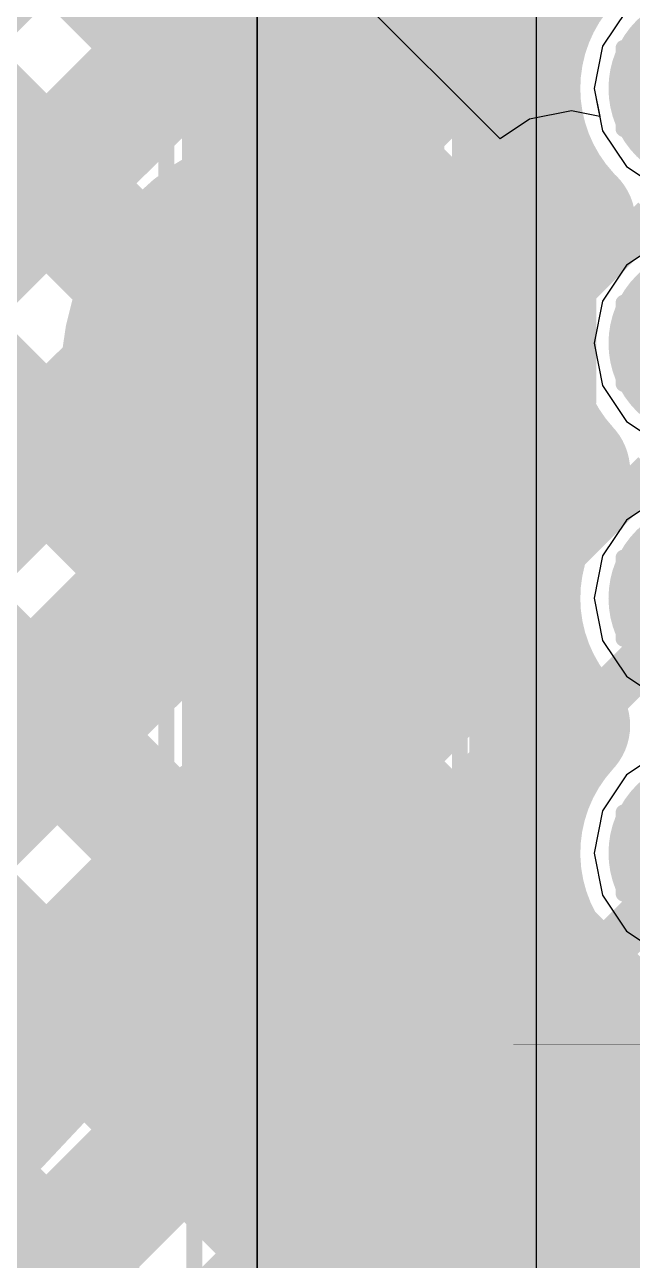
# Model space of a CAD drawing. Header units: millimetres. Extents: x 13 to 259, y -2 to 326.
# Drawn here: x 107.271 to 109.176, y 96.322 to 100.2 of the extents above; entities that cross this region are included whole.
import ezdxf

# ---------------------------------------------------------------- set-up
doc = ezdxf.new("R2010")
doc.units = ezdxf.units.MM
for name, color, linetype in [('BottomLayer', 5, 'Continuous'), ('BottomPaste', 16, 'Continuous'), ('BottomSolder', 6, 'Continuous'), ('ConnectLayer', 7, 'Continuous'), ('DrillDrawing', 1, 'Continuous'), ('Mechanical14', 56, 'Continuous'), ('Mechanical15', 56, 'Continuous'), ('Mechanical16', 56, 'Continuous'), ('Mechanical2', 216, 'Continuous'), ('MidLayer1', 16, 'Continuous'), ('MidLayer2', 76, 'Continuous'), ('MidLayer3', 90, 'Continuous'), ('MidLayer4', 156, 'Continuous'), ('MidLayer5', 130, 'Continuous'), ('MidLayer6', 216, 'Continuous'), ('MultiLayer', 9, 'Continuous'), ('TopLayer', 1, 'Continuous'), ('TopOverlay', 2, 'Continuous'), ('TopPaste', 8, 'Continuous'), ('TopSolder', 216, 'Continuous')]:
    doc.layers.add(name, color=color, linetype=linetype)

# ---------------------------------------------------------------- blocks, each defined once
blk = doc.blocks.new('RESC1005X40N_32')
at = {"layer": 'Mechanical14', "const_width": 0.1}
for points in [[(-0.5, 0.25), (0.5, 0.25)], [(-0.5, 0.25), (-0.5, -0.25)], [(0.5, 0.25), (0.5, -0.25)], [(-0.5, -0.25), (0.5, -0.25)]]:
    blk.add_lwpolyline(points, dxfattribs=at)
at = {"layer": 'Mechanical14', "const_width": 0.05}
for points in [[(-0.525, 0.25, 1), (-0.475, 0.25, 1)], [(-0.525, 0.25, 1), (-0.475, 0.25, 1)], [(0.475, 0.25, 1), (0.525, 0.25, 1)], [(0.475, 0.25, 1), (0.525, 0.25, 1)], [(-0.525, -0.25, 1), (-0.475, -0.25, 1)], [(-0.525, -0.25, 1), (-0.475, -0.25, 1)], [(0.475, -0.25, 1), (0.525, -0.25, 1)], [(0.475, -0.25, 1), (0.525, -0.25, 1)]]:
    blk.add_lwpolyline(points, format="xyb", close=True, dxfattribs=at)
at = {"layer": 'Mechanical15', "const_width": 0.05}
for points in [[(0, 0.5), (0, -0.5)], [(-0.91, 0.46), (0.91, 0.46)], [(-0.91, 0.46), (-0.91, -0.46)], [(0.91, 0.46), (0.91, -0.46)], [(-0.5, 0), (0.5, 0)], [(-0.91, -0.46), (0.91, -0.46)]]:
    blk.add_lwpolyline(points, dxfattribs=at)
at = {"layer": 'Mechanical15'}
for points, const_width in [([(-0.0125, 0.5, 1), (0.0125, 0.5, 1)], 0.025), ([(-0.9225, 0.46, 1), (-0.8975, 0.46, 1)], 0.025), ([(-0.9225, 0.46, 1), (-0.8975, 0.46, 1)], 0.025), ([(0.8975, 0.46, 1), (0.9225, 0.46, 1)], 0.025), ([(0.8975, 0.46, 1), (0.9225, 0.46, 1)], 0.025), ([(0.35, 0, 1), (-0.35, 0, 1)], 0.05), ([(-0.5125, 0, 1), (-0.4875, 0, 1)], 0.025), ([(-0.3625, 0, 1), (-0.3375, 0, 1)], 0.025), ([(0.3375, 0, 1), (0.3625, 0, 1)], 0.025), ([(0.4875, 0, 1), (0.5125, 0, 1)], 0.025), ([(-0.9225, -0.46, 1), (-0.8975, -0.46, 1)], 0.025), ([(-0.9225, -0.46, 1), (-0.8975, -0.46, 1)], 0.025), ([(0.8975, -0.46, 1), (0.9225, -0.46, 1)], 0.025), ([(0.8975, -0.46, 1), (0.9225, -0.46, 1)], 0.025), ([(-0.0125, -0.5, 1), (0.0125, -0.5, 1)], 0.025)]:
    blk.add_lwpolyline(points, format="xyb", close=True, dxfattribs=dict(at, const_width=const_width))
at = {"layer": 'TopLayer'}
for points in [[(-0.18, -0.31), (-0.18, 0.31), (-0.76, -0.31), (-0.76, 0.31)], [(0.76, -0.31), (0.76, 0.31), (0.18, -0.31), (0.18, 0.31)]]:
    blk.add_solid(points, dxfattribs=at)
at = {"layer": 'TopPaste'}
for points in [[(-0.18, -0.31), (-0.18, 0.31), (-0.76, -0.31), (-0.76, 0.31)], [(0.76, -0.31), (0.76, 0.31), (0.18, -0.31), (0.18, 0.31)]]:
    blk.add_solid(points, dxfattribs=at)
at = {"layer": 'TopSolder'}
for points in [[(-0.0784, -0.4116), (-0.0784, 0.4116), (-0.8616, -0.4116), (-0.8616, 0.4116)], [(0.8616, -0.4116), (0.8616, 0.4116), (0.0784, -0.4116), (0.0784, 0.4116)]]:
    blk.add_solid(points, dxfattribs=at)
blk = doc.blocks.new('RESC1005X40N_33')
at = {"layer": 'Mechanical14', "const_width": 0.1}
for points in [[(-0.5, 0.25), (0.5, 0.25)], [(-0.5, 0.25), (-0.5, -0.25)], [(0.5, 0.25), (0.5, -0.25)], [(-0.5, -0.25), (0.5, -0.25)]]:
    blk.add_lwpolyline(points, dxfattribs=at)
at = {"layer": 'Mechanical14', "const_width": 0.05}
for points in [[(-0.525, 0.25, 1), (-0.475, 0.25, 1)], [(-0.525, 0.25, 1), (-0.475, 0.25, 1)], [(0.475, 0.25, 1), (0.525, 0.25, 1)], [(0.475, 0.25, 1), (0.525, 0.25, 1)], [(-0.525, -0.25, 1), (-0.475, -0.25, 1)], [(-0.525, -0.25, 1), (-0.475, -0.25, 1)], [(0.475, -0.25, 1), (0.525, -0.25, 1)], [(0.475, -0.25, 1), (0.525, -0.25, 1)]]:
    blk.add_lwpolyline(points, format="xyb", close=True, dxfattribs=at)
at = {"layer": 'Mechanical15', "const_width": 0.05}
for points in [[(0, 0.5), (0, -0.5)], [(-0.91, 0.46), (0.91, 0.46)], [(-0.91, 0.46), (-0.91, -0.46)], [(0.91, 0.46), (0.91, -0.46)], [(-0.5, 0), (0.5, 0)], [(-0.91, -0.46), (0.91, -0.46)]]:
    blk.add_lwpolyline(points, dxfattribs=at)
at = {"layer": 'Mechanical15'}
for points, const_width in [([(-0.0125, 0.5, 1), (0.0125, 0.5, 1)], 0.025), ([(-0.9225, 0.46, 1), (-0.8975, 0.46, 1)], 0.025), ([(-0.9225, 0.46, 1), (-0.8975, 0.46, 1)], 0.025), ([(0.8975, 0.46, 1), (0.9225, 0.46, 1)], 0.025), ([(0.8975, 0.46, 1), (0.9225, 0.46, 1)], 0.025), ([(0.35, 0, 1), (-0.35, 0, 1)], 0.05), ([(-0.5125, 0, 1), (-0.4875, 0, 1)], 0.025), ([(-0.3625, 0, 1), (-0.3375, 0, 1)], 0.025), ([(0.3375, 0, 1), (0.3625, 0, 1)], 0.025), ([(0.4875, 0, 1), (0.5125, 0, 1)], 0.025), ([(-0.9225, -0.46, 1), (-0.8975, -0.46, 1)], 0.025), ([(-0.9225, -0.46, 1), (-0.8975, -0.46, 1)], 0.025), ([(0.8975, -0.46, 1), (0.9225, -0.46, 1)], 0.025), ([(0.8975, -0.46, 1), (0.9225, -0.46, 1)], 0.025), ([(-0.0125, -0.5, 1), (0.0125, -0.5, 1)], 0.025)]:
    blk.add_lwpolyline(points, format="xyb", close=True, dxfattribs=dict(at, const_width=const_width))
at = {"layer": 'TopLayer'}
for points in [[(-0.18, -0.31), (-0.18, 0.31), (-0.76, -0.31), (-0.76, 0.31)], [(0.76, -0.31), (0.76, 0.31), (0.18, -0.31), (0.18, 0.31)]]:
    blk.add_solid(points, dxfattribs=at)
at = {"layer": 'TopPaste'}
for points in [[(-0.18, -0.31), (-0.18, 0.31), (-0.76, -0.31), (-0.76, 0.31)], [(0.76, -0.31), (0.76, 0.31), (0.18, -0.31), (0.18, 0.31)]]:
    blk.add_solid(points, dxfattribs=at)
at = {"layer": 'TopSolder'}
for points in [[(-0.0784, -0.4116), (-0.0784, 0.4116), (-0.8616, -0.4116), (-0.8616, 0.4116)], [(0.8616, -0.4116), (0.8616, 0.4116), (0.0784, -0.4116), (0.0784, 0.4116)]]:
    blk.add_solid(points, dxfattribs=at)
blk = doc.blocks.new('CAPC1608X87N_B_132')
at = {"layer": 'BottomLayer'}
for points in [[(-1.275, -0.5), (-0.325, -0.5), (-1.275, 0.5), (-0.325, 0.5)], [(0.325, -0.5), (1.275, -0.5), (0.325, 0.5), (1.275, 0.5)]]:
    blk.add_solid(points, dxfattribs=at)
at = {"layer": 'BottomPaste'}
for points in [[(-1.275, -0.5), (-0.325, -0.5), (-1.275, 0.5), (-0.325, 0.5)], [(0.325, -0.5), (1.275, -0.5), (0.325, 0.5), (1.275, 0.5)]]:
    blk.add_solid(points, dxfattribs=at)
at = {"layer": 'BottomSolder'}
for points in [[(-1.3766, -0.6016), (-0.2234, -0.6016), (-1.3766, 0.6016), (-0.2234, 0.6016)], [(0.2234, -0.6016), (1.3766, -0.6016), (0.2234, 0.6016), (1.3766, 0.6016)]]:
    blk.add_solid(points, dxfattribs=at)
at = {"layer": 'Mechanical14', "const_width": 0.1}
for points in [[(-0.875, 0.4749), (0.875, 0.4749)], [(-0.875, 0.4749), (-0.875, -0.4751)], [(0.875, 0.4749), (0.875, -0.4751)], [(-0.875, -0.4751), (0.875, -0.4751)]]:
    blk.add_lwpolyline(points, dxfattribs=at)
at = {"layer": 'Mechanical14', "const_width": 0.05}
for points in [[(-0.9, 0.4749, 1), (-0.85, 0.4749, 1)], [(-0.9, 0.4749, 1), (-0.85, 0.4749, 1)], [(0.85, 0.4749, 1), (0.9, 0.4749, 1)], [(0.85, 0.4749, 1), (0.9, 0.4749, 1)], [(-0.9, -0.4751, 1), (-0.85, -0.4751, 1)], [(-0.9, -0.4751, 1), (-0.85, -0.4751, 1)], [(0.85, -0.4751, 1), (0.9, -0.4751, 1)], [(0.85, -0.4751, 1), (0.9, -0.4751, 1)]]:
    blk.add_lwpolyline(points, format="xyb", close=True, dxfattribs=at)
at = {"layer": 'Mechanical16', "const_width": 0.05}
for points in [[(-1.55, 0.75), (-1.55, -0.75)], [(-1.55, 0.75), (1.55, 0.75)], [(1.55, 0.75), (1.55, -0.75)], [(0, 0.3), (0, -0.3)], [(-0.3, 0), (0.3, 0)], [(-1.55, -0.75), (1.55, -0.75)]]:
    blk.add_lwpolyline(points, dxfattribs=at)
at = {"layer": 'Mechanical16', "const_width": 0.025}
for points in [[(-1.5625, 0.75, 1), (-1.5375, 0.75, 1)], [(-1.5625, 0.75, 1), (-1.5375, 0.75, 1)], [(1.5375, 0.75, 1), (1.5625, 0.75, 1)], [(1.5375, 0.75, 1), (1.5625, 0.75, 1)], [(-0.0125, 0.3, 1), (0.0125, 0.3, 1)], [(-0.3125, 0, 1), (-0.2875, 0, 1)], [(0.2875, 0, 1), (0.3125, 0, 1)], [(-0.0125, -0.3, 1), (0.0125, -0.3, 1)], [(-1.5625, -0.75, 1), (-1.5375, -0.75, 1)], [(-1.5625, -0.75, 1), (-1.5375, -0.75, 1)], [(1.5375, -0.75, 1), (1.5625, -0.75, 1)], [(1.5375, -0.75, 1), (1.5625, -0.75, 1)]]:
    blk.add_lwpolyline(points, format="xyb", close=True, dxfattribs=at)
blk = doc.blocks.new('BGA144C80P12X12_1000X1000X170_150')
at = {"layer": 'Mechanical14', "const_width": 0.1}
for points in [[(5, -5), (5, 5)], [(5, -5), (-5, -5)]]:
    blk.add_lwpolyline(points, dxfattribs=at)
at = {"layer": 'Mechanical14', "const_width": 0.05}
blk.add_lwpolyline([(4.975, -5, 1), (5.025, -5, 1)], format="xyb", close=True, dxfattribs=at)
blk.add_lwpolyline([(4.975, -5, 1), (5.025, -5, 1)], format="xyb", close=True, dxfattribs=at)
at = {"layer": 'Mechanical15', "const_width": 0.05}
blk.add_lwpolyline([(6, -6), (-6, -6)], dxfattribs=at)
at = {"layer": 'TopOverlay'}
for points, const_width in [([(5, -5), (5, 5)], 0.2), ([(5, -5), (5, 5)], 0.001), ([(5, -5), (-5, -5)], 0.2), ([(5, -5), (-5, -5)], 0.001)]:
    blk.add_lwpolyline(points, dxfattribs=dict(at, const_width=const_width))
for points, const_width in [([(4.95, -5, 1), (5.05, -5, 1)], 0.1), ([(4.95, -5, 1), (5.05, -5, 1)], 0.1), ([(4.9998, -5, 1), (5.0002, -5, 1)], 0.0005), ([(4.9998, -5, 1), (5.0002, -5, 1)], 0.0005)]:
    blk.add_lwpolyline(points, format="xyb", close=True, dxfattribs=dict(at, const_width=const_width))
at = {"layer": 'TopSolder', "const_width": 0.3016}
for points in [[(1.8492, -4.4, 1), (2.1508, -4.4, 1)], [(2.6492, -4.4, 1), (2.9508, -4.4, 1)], [(3.4492, -4.4, 1), (3.7508, -4.4, 1)], [(4.2492, -4.4, 1), (4.5508, -4.4, 1)]]:
    blk.add_lwpolyline(points, format="xyb", close=True, dxfattribs=at)

msp = doc.modelspace()

# ---------------------------------------------------------------- linework, layer by layer
at = {"layer": 'BottomLayer', "const_width": 0.25}
for points in [[(109.2778, 100, 1), (109.5278, 100, 1)], [(109.2778, 99.2, 1), (109.5278, 99.2, 1)], [(108.05, 99.1025, 1), (108.3, 99.1025, 1)], [(109.2778, 98.4, 1), (109.5278, 98.4, 1)], [(109.2778, 97.6, 1), (109.5278, 97.6, 1)], [(108.05, 97.2, 1), (108.3, 97.2, 1)]]:
    msp.add_lwpolyline(points, format="xyb", close=True, dxfattribs=at)
at = {"layer": 'BottomSolder', "const_width": 0.3516}
for points in [[(107.9992, 99.1025, 1), (108.3508, 99.1025, 1)], [(107.9992, 97.2, 1), (108.3508, 97.2, 1)]]:
    msp.add_lwpolyline(points, format="xyb", close=True, dxfattribs=at)
at = {"layer": 'ConnectLayer'}
for p, q in [((108.875, 95.2986), (108.875, 108.7113)), ((108, 107.735), (108, 96.2)), ((108.7611, 99.8417), (104.4024, 104.2004)), ((109.1577, 100.2451), (109.0826, 100.1327)), ((109.1577, 100.2451), (109.0826, 100.1327)), ((109.0826, 100.1327), (109.0562, 100)), ((109.0826, 100.1327), (109.0562, 100)), ((109.0562, 100), (109.0826, 99.8673)), ((109.0562, 100), (109.0737, 99.912)), ((108.9857, 99.9295), (108.853, 99.9031)), ((109.0737, 99.912), (108.9857, 99.9295)), ((108.853, 99.9031), (108.7611, 99.8417)), ((109.0826, 99.8673), (109.1577, 99.7549)), ((109.1577, 99.7549), (109.2702, 99.6797)), ((109.2702, 99.5203), (109.1577, 99.4451)), ((109.1577, 99.4451), (109.0826, 99.3327)), ((109.0826, 99.3327), (109.0562, 99.2)), ((109.0562, 99.2), (109.0826, 99.0674)), ((109.0826, 99.0674), (109.1577, 98.9549)), ((109.1577, 98.9549), (109.2702, 98.8797)), ((109.2702, 98.7203), (109.1577, 98.6451)), ((109.1577, 98.6451), (109.0826, 98.5327)), ((109.0826, 98.5327), (109.0562, 98.4)), ((109.0562, 98.4), (109.0826, 98.2673)), ((109.0826, 98.2673), (109.1577, 98.1549)), ((109.1577, 98.1549), (109.2702, 98.0797)), ((109.2702, 97.9203), (109.1577, 97.8451)), ((109.1577, 97.8451), (109.0826, 97.7327)), ((109.0826, 97.7327), (109.0562, 97.6)), ((109.0562, 97.6), (109.0826, 97.4674)), ((109.0826, 97.4674), (109.1577, 97.3549)), ((109.1577, 97.3549), (109.2702, 97.2797))]:
    msp.add_line(p, q, dxfattribs=at)
at = {"layer": 'ConnectLayer', "const_width": 0.4}
for points in [[(101.9388, 105.1017), (107.6565, 99.384)], [(101.9388, 105.1017), (107.6565, 99.384)], [(100.3764, 104.9671), (109.1132, 96.2303)], [(100.3764, 104.9671), (109.1132, 96.2303)], [(101.6414, 104.5506), (108.899, 97.293)], [(101.6414, 104.5506), (108.899, 97.293)], [(104.5931, 104.1445), (108.8184, 99.9192)], [(104.5931, 104.1445), (108.8184, 99.9192)], [(104.5931, 104.1445), (108.8184, 99.9192)], [(104.2807, 103.8319), (108.516, 99.5966)], [(103.26, 103.7805), (107.6565, 99.384)], [(104.1017, 103.7873), (108.1969, 99.6921)], [(104.1018, 103.7873), (108.197, 99.6921)], [(104.1018, 103.7873), (108.197, 99.6921)], [(104.1018, 103.7873), (108.197, 99.6921)], [(103.26, 102.932), (108.3071, 97.8849)], [(101.8107, 95.0225), (109.3983, 102.61)], [(101.8107, 95.0225), (109.3983, 102.61)], [(103.2652, 96.477), (109.3983, 102.61)], [(101.934, 102.561), (123.3856, 81.1093)], [(101.934, 102.561), (123.3856, 81.1093)], [(101.5544, 102.0921), (122.7964, 80.8501)], [(101.5544, 102.0921), (122.7964, 80.8501)], [(103.26, 102.0835), (108.1946, 97.1489)], [(105.2091, 101.8314), (107.6565, 99.384)], [(104.8301, 101.3618), (108.2748, 97.9171)], [(103.3557, 95.719), (108.911, 101.2742)], [(103.3557, 95.719), (108.911, 101.2742)], [(103.5017, 95.8649), (108.911, 101.2742)], [(103.26, 101.2349), (107.7704, 96.7246)], [(106.0826, 99.2944), (107.4504, 100.6622)], [(108.1778, 99.6925), (108.931, 100.4458)], [(108.1778, 99.6925), (108.931, 100.4458)], [(108.1778, 99.6925), (108.931, 100.4458)], [(103.26, 100.3864), (107.3461, 96.3003)], [(106.4758, 98.8391), (107.8747, 100.2379)], [(108.1778, 99.6925), (108.2989, 99.8137)], [(108.7019, 99.3681), (108.9526, 99.6188)], [(108.7019, 99.3681), (108.9526, 99.6188)], [(108.7019, 99.3681), (108.9526, 99.6188)], [(108.8843, 99.4815), (108.9857, 99.5828)], [(108.7019, 99.3681), (108.8403, 99.5065)], [(108.7233, 99.3205), (108.8843, 99.4815)], [(103.6647, 95.1794), (107.5851, 99.0998)], [(103.6647, 95.1794), (107.5851, 99.0998)], [(103.8225, 95.3373), (107.5851, 99.0998)], [(105.8013, 97.3161), (107.5851, 99.0998)], [(108.7646, 99.1244), (108.8299, 99.0592)], [(108.7646, 99.1244), (108.8299, 99.0592)], [(108.7646, 99.1244), (108.8299, 99.0591)], [(108.7646, 99.1244), (108.8299, 99.0592)], [(108.7646, 99.1243), (108.8299, 99.0591)], [(106.4681, 98.8753), (107.7423, 97.6011)], [(105.0841, 94.9018), (108.9168, 98.7345)], [(105.0841, 94.9018), (108.9168, 98.7345)], [(105.7723, 95.59), (108.9168, 98.7345)], [(107.9089, 97.7266), (108.9168, 98.7345)], [(107.9089, 97.7266), (108.9168, 98.7345)], [(108.4565, 98.584), (108.8521, 98.1883)], [(108.4565, 98.584), (108.6856, 98.3549)], [(108.4566, 98.584), (108.8521, 98.1885)], [(108.4566, 98.584), (108.8521, 98.1885)], [(108.4566, 98.584), (108.7282, 98.3123)], [(104.9711, 95.6373), (107.9095, 98.5757)], [(104.9711, 95.6373), (107.9095, 98.5757)], [(104.9711, 95.6373), (107.9095, 98.5757)], [(106.2256, 96.8918), (107.9095, 98.5757)], [(106.2514, 96.8486), (107.9571, 98.5542)], [(108.1552, 97.7897), (108.8213, 98.4994)], [(107.7974, 98.3946), (108.4985, 97.6935)], [(108.3466, 97.9307), (108.8129, 98.3969)], [(106.2391, 98.2557), (107.4533, 97.0416)], [(107.3731, 97.9703), (107.7423, 97.6011)], [(106.6196, 95.5887), (108.8585, 97.8277)], [(106.6196, 95.5887), (108.8585, 97.8277)], [(108.6192, 97.5884), (108.8586, 97.8277)], [(108.225, 97.1793), (108.225, 97.6372)], [(106.9489, 97.546), (109.218, 95.2768)], [(108.6685, 97.5234), (108.8991, 97.2928)], [(106.6412, 96.4589), (107.6485, 97.4662)], [(106.6499, 96.4675), (107.6485, 97.4662)], [(108.899, 97.293), (109.0959, 97.0962)], [(108.899, 97.293), (109.0959, 97.0962)], [(108.8991, 97.2928), (109.0956, 97.0963)], [(106.6196, 95.5887), (108.225, 97.1942)], [(108.1276, 97.2159), (108.1909, 97.1526)], [(106.7864, 96.331), (107.5853, 97.1824)], [(107.0666, 96.0208), (108.225, 97.1793)], [(106.5246, 97.1218), (107.9129, 95.7334)], [(106.7381, 94.8588), (109.0257, 97.1463)], [(106.7381, 94.8588), (109.0257, 97.1463)], [(107.5528, 95.6735), (109.0257, 97.1463)], [(107.5528, 95.6735), (109.0257, 97.1463)], [(108.2678, 95.5399), (109.8529, 97.125)], [(109.0956, 97.0963), (110.226, 95.966)], [(109.0959, 97.0962), (109.2677, 96.9243)], [(109.0959, 97.0962), (109.2677, 96.9243)], [(108.5761, 96.7673), (109.9778, 95.3656)], [(107.0654, 96.0346), (107.7867, 96.7558)], [(98.7109, 85.983), (109.0742, 96.3463)], [(98.7109, 85.983), (109.0742, 96.3463)], [(107.775, 95.5555), (108.515, 96.2955)], [(108.515, 93.5693), (108.515, 96.2955)], [(109.1132, 96.2303), (109.4054, 95.9381)], [(109.1132, 96.2303), (109.4054, 95.9381)], [(108.3573, 96.1377), (108.515, 95.9799)]]:
    msp.add_lwpolyline(points, dxfattribs=at)
for points in [[(108.9691, 99.6, -0.390738), (108.9691, 100.4)], [(108.9691, 99.6, -0.390738), (108.9691, 100.4)], [(108.9691, 99.6, -0.390738), (108.9691, 100.4)], [(108.9691, 98.8, -0.390738), (108.9691, 99.6)], [(108.9691, 98.8, -0.390738), (108.9691, 99.6)], [(108.9691, 98.8, -0.390738), (108.9691, 99.6)], [(108.9691, 98.8, -0.337391), (108.9019, 99.5117)], [(108.9691, 98.8, -0.320963), (108.8843, 99.4815)], [(108.7233, 99.3205, -0.094883), (108.765, 99.1025)], [(108.765, 99.1025, -0.529923), (107.9571, 98.5542)], [(108.9691, 98, -0.390738), (108.9691, 98.8)], [(108.9691, 98, -0.390738), (108.9691, 98.8)], [(108.9691, 98, -0.390738), (108.9691, 98.8)], [(108.8129, 98.3969, -0.18979), (108.9691, 98.8)], [(108.8213, 98.4994, -0.144914), (108.9691, 98.8)], [(109.4013, 97.01, -0.652736), (108.9691, 98)], [(109.4013, 97.01, -0.652736), (108.9691, 98)], [(109.8028, 97.1663, -0.960389), (108.9691, 98)], [(108.225, 97.6372, -0.198912), (108.3466, 97.9307)], [(108.225, 97.6372, -0.198912), (108.3466, 97.9307)], [(107.5853, 97.1824, -0.413141), (108.1552, 97.7897)], [(108.1251, 97.1985, -0.413142), (108.1734, 97.25)], [(108.1251, 97.1985, -0.413141), (108.1734, 97.25)], [(108.1734, 97.25, -0.424088), (108.225, 97.2)], [(108.225, 97.2, -0.985144), (108.1251, 97.1985)], [(110.2364, 96.4093, -1.709097), (109.4013, 97.01)], [(110.2364, 96.4093, -1.709097), (109.4013, 97.01)], [(110.2364, 96.4093, -0.547113), (109.345, 95.97)]]:
    msp.add_lwpolyline(points, format="xyb", dxfattribs=at)
at = {"layer": 'ConnectLayer'}
for points, const_width in [([(107.7747, 100.2379, 1), (107.9747, 100.2379, 1)], 0.2), ([(108.7184, 99.9192, 1), (108.9184, 99.9192, 1)], 0.2), ([(108.7184, 99.9192, 1), (108.9184, 99.9192, 1)], 0.2), ([(108.7184, 99.9192, 1), (108.9184, 99.9192, 1)], 0.2), ([(108.1989, 99.8137, 1), (108.3989, 99.8137, 1)], 0.2), ([(108.765, 99.1025, 1), (107.585, 99.1025, 1)], 0.4), ([(108.765, 99.1025, 1), (107.585, 99.1025, 1)], 0.4), ([(108.765, 99.1025, 1), (107.585, 99.1025, 1)], 0.4), ([(108.765, 99.1025, 1), (107.585, 99.1025, 1)], 0.4), ([(108.0778, 99.6925, 1), (108.2778, 99.6925, 1)], 0.2), ([(108.0778, 99.6925, 1), (108.2778, 99.6925, 1)], 0.2), ([(108.0778, 99.6925, 1), (108.2778, 99.6925, 1)], 0.2), ([(108.0778, 99.6925, 1), (108.2778, 99.6925, 1)], 0.2), ([(108.0969, 99.6921, 1), (108.2969, 99.6921, 1)], 0.2), ([(108.097, 99.6921, 1), (108.297, 99.6921, 1)], 0.2), ([(108.097, 99.6921, 1), (108.297, 99.6921, 1)], 0.2), ([(108.097, 99.6921, 1), (108.297, 99.6921, 1)], 0.2), ([(108.416, 99.5966, 1), (108.616, 99.5966, 1)], 0.2), ([(108.8526, 99.6188, 1), (109.0526, 99.6188, 1)], 0.2), ([(108.8526, 99.6188, 1), (109.0526, 99.6188, 1)], 0.2), ([(108.8526, 99.6188, 1), (109.0526, 99.6188, 1)], 0.2), ([(108.8691, 99.6, 1), (109.0691, 99.6, 1)], 0.2), ([(108.8691, 99.6, 1), (109.0691, 99.6, 1)], 0.2), ([(108.8691, 99.6, 1), (109.0691, 99.6, 1)], 0.2), ([(108.8691, 99.6, 1), (109.0691, 99.6, 1)], 0.2), ([(108.8691, 99.6, 1), (109.0691, 99.6, 1)], 0.2), ([(108.8691, 99.6, 1), (109.0691, 99.6, 1)], 0.2), ([(108.8857, 99.5828, 1), (109.0857, 99.5828, 1)], 0.2), ([(108.7403, 99.5065, 1), (108.9403, 99.5065, 1)], 0.2), ([(108.7843, 99.4815, 1), (108.9843, 99.4815, 1)], 0.2), ([(108.7843, 99.4815, 1), (108.9843, 99.4815, 1)], 0.2), ([(108.7843, 99.4815, 1), (108.9843, 99.4815, 1)], 0.2), ([(108.8019, 99.5117, 1), (109.0019, 99.5117, 1)], 0.2), ([(107.5565, 99.384, 1), (107.7565, 99.384, 1)], 0.2), ([(107.5565, 99.384, 1), (107.7565, 99.384, 1)], 0.2), ([(107.5565, 99.384, 1), (107.7565, 99.384, 1)], 0.2), ([(107.5565, 99.384, 1), (107.7565, 99.384, 1)], 0.2), ([(108.6019, 99.3681, 1), (108.8019, 99.3681, 1)], 0.2), ([(108.6019, 99.3681, 1), (108.8019, 99.3681, 1)], 0.2), ([(108.6019, 99.3681, 1), (108.8019, 99.3681, 1)], 0.2), ([(108.6019, 99.3681, 1), (108.8019, 99.3681, 1)], 0.2), ([(108.6233, 99.3205, 1), (108.8233, 99.3205, 1)], 0.2), ([(108.6233, 99.3205, 1), (108.8233, 99.3205, 1)], 0.2), ([(107.485, 99.1025, 1), (107.685, 99.1025, 1)], 0.2), ([(107.485, 99.1025, 1), (107.685, 99.1025, 1)], 0.2), ([(107.485, 99.1025, 1), (107.685, 99.1025, 1)], 0.2), ([(107.485, 99.1025, 1), (107.685, 99.1025, 1)], 0.2), ([(107.4851, 99.0998, 1), (107.6851, 99.0998, 1)], 0.2), ([(107.4851, 99.0998, 1), (107.6851, 99.0998, 1)], 0.2), ([(107.4851, 99.0998, 1), (107.6851, 99.0998, 1)], 0.2), ([(107.4851, 99.0998, 1), (107.6851, 99.0998, 1)], 0.2), ([(108.6646, 99.1244, 1), (108.8646, 99.1244, 1)], 0.2), ([(108.6646, 99.1244, 1), (108.8646, 99.1244, 1)], 0.2), ([(108.6646, 99.1244, 1), (108.8646, 99.1244, 1)], 0.2), ([(108.6646, 99.1244, 1), (108.8646, 99.1244, 1)], 0.2), ([(108.6646, 99.1243, 1), (108.8646, 99.1243, 1)], 0.2), ([(108.665, 99.1025, 1), (108.865, 99.1025, 1)], 0.2), ([(108.665, 99.1025, 1), (108.865, 99.1025, 1)], 0.2), ([(108.665, 99.1025, 1), (108.865, 99.1025, 1)], 0.2), ([(108.665, 99.1025, 1), (108.865, 99.1025, 1)], 0.2), ([(108.665, 99.1025, 1), (108.865, 99.1025, 1)], 0.2), ([(108.665, 99.1025, 1), (108.865, 99.1025, 1)], 0.2), ([(108.7299, 99.0592, 1), (108.9299, 99.0592, 1)], 0.2), ([(108.7299, 99.0592, 1), (108.9299, 99.0592, 1)], 0.2), ([(108.7299, 99.0592, 1), (108.9299, 99.0592, 1)], 0.2), ([(108.7299, 99.0591, 1), (108.9299, 99.0591, 1)], 0.2), ([(108.7299, 99.0591, 1), (108.9299, 99.0591, 1)], 0.2), ([(108.8691, 98.8, 1), (109.0691, 98.8, 1)], 0.2), ([(108.8691, 98.8, 1), (109.0691, 98.8, 1)], 0.2), ([(108.8691, 98.8, 1), (109.0691, 98.8, 1)], 0.2), ([(108.8691, 98.8, 1), (109.0691, 98.8, 1)], 0.2), ([(108.8691, 98.8, 1), (109.0691, 98.8, 1)], 0.2), ([(108.8691, 98.8, 1), (109.0691, 98.8, 1)], 0.2), ([(108.8691, 98.8, 1), (109.0691, 98.8, 1)], 0.2), ([(108.8691, 98.8, 1), (109.0691, 98.8, 1)], 0.2), ([(108.8691, 98.8, 1), (109.0691, 98.8, 1)], 0.2), ([(108.8691, 98.8, 1), (109.0691, 98.8, 1)], 0.2), ([(108.8168, 98.7345, 1), (109.0168, 98.7345, 1)], 0.2), ([(108.8168, 98.7345, 1), (109.0168, 98.7345, 1)], 0.2), ([(108.8168, 98.7345, 1), (109.0168, 98.7345, 1)], 0.2), ([(108.8168, 98.7345, 1), (109.0168, 98.7345, 1)], 0.2), ([(108.8168, 98.7345, 1), (109.0168, 98.7345, 1)], 0.2), ([(108.3565, 98.584, 1), (108.5565, 98.584, 1)], 0.2), ([(108.3565, 98.584, 1), (108.5565, 98.584, 1)], 0.2), ([(108.3566, 98.584, 1), (108.5566, 98.584, 1)], 0.2), ([(108.3566, 98.584, 1), (108.5566, 98.584, 1)], 0.2), ([(108.3566, 98.584, 1), (108.5566, 98.584, 1)], 0.2), ([(107.8095, 98.5757, 1), (108.0095, 98.5757, 1)], 0.2), ([(107.8095, 98.5757, 1), (108.0095, 98.5757, 1)], 0.2), ([(107.8095, 98.5757, 1), (108.0095, 98.5757, 1)], 0.2), ([(107.8095, 98.5757, 1), (108.0095, 98.5757, 1)], 0.2), ([(107.8571, 98.5542, 1), (108.0571, 98.5542, 1)], 0.2), ([(107.8571, 98.5542, 1), (108.0571, 98.5542, 1)], 0.2), ([(108.7213, 98.4994, 1), (108.9213, 98.4994, 1)], 0.2), ([(108.7213, 98.4994, 1), (108.9213, 98.4994, 1)], 0.2), ([(107.6974, 98.3946, 1), (107.8974, 98.3946, 1)], 0.2), ([(108.7129, 98.3969, 1), (108.9129, 98.3969, 1)], 0.2), ([(108.7129, 98.3969, 1), (108.9129, 98.3969, 1)], 0.2), ([(108.5856, 98.3549, 1), (108.7856, 98.3549, 1)], 0.2), ([(108.6282, 98.3123, 1), (108.8282, 98.3123, 1)], 0.2), ([(108.7521, 98.1885, 1), (108.9521, 98.1885, 1)], 0.2), ([(108.7521, 98.1885, 1), (108.9521, 98.1885, 1)], 0.2), ([(108.7521, 98.1883, 1), (108.9521, 98.1883, 1)], 0.2), ([(107.2731, 97.9703, 1), (107.4731, 97.9703, 1)], 0.2), ([(108.8691, 98, 1), (109.0691, 98, 1)], 0.2), ([(108.8691, 98, 1), (109.0691, 98, 1)], 0.2), ([(108.8691, 98, 1), (109.0691, 98, 1)], 0.2), ([(108.8691, 98, 1), (109.0691, 98, 1)], 0.2), ([(108.8691, 98, 1), (109.0691, 98, 1)], 0.2), ([(108.8691, 98, 1), (109.0691, 98, 1)], 0.2), ([(108.2466, 97.9307, 1), (108.4466, 97.9307, 1)], 0.2), ([(108.2466, 97.9307, 1), (108.4466, 97.9307, 1)], 0.2), ([(108.2466, 97.9307, 1), (108.4466, 97.9307, 1)], 0.2), ([(108.1748, 97.9171, 1), (108.3748, 97.9171, 1)], 0.2), ([(108.2071, 97.8849, 1), (108.4071, 97.8849, 1)], 0.2), ([(108.7585, 97.8277, 1), (108.9585, 97.8277, 1)], 0.2), ([(108.7585, 97.8277, 1), (108.9585, 97.8277, 1)], 0.2), ([(108.7586, 97.8277, 1), (108.9586, 97.8277, 1)], 0.2), ([(108.765, 97.2, 1), (107.585, 97.2, 1)], 0.4), ([(108.0552, 97.7897, 1), (108.2552, 97.7897, 1)], 0.2), ([(108.0552, 97.7897, 1), (108.2552, 97.7897, 1)], 0.2), ([(107.8089, 97.7266, 1), (108.0089, 97.7266, 1)], 0.2), ([(107.8089, 97.7266, 1), (108.0089, 97.7266, 1)], 0.2), ([(108.3985, 97.6935, 1), (108.5985, 97.6935, 1)], 0.2), ([(108.125, 97.6372, 1), (108.325, 97.6372, 1)], 0.2), ([(108.125, 97.6372, 1), (108.325, 97.6372, 1)], 0.2), ([(108.125, 97.6372, 1), (108.325, 97.6372, 1)], 0.2), ([(107.6423, 97.6011, 1), (107.8423, 97.6011, 1)], 0.2), ([(107.6423, 97.6011, 1), (107.8423, 97.6011, 1)], 0.2), ([(108.5192, 97.5884, 1), (108.7192, 97.5884, 1)], 0.2), ([(108.5685, 97.5234, 1), (108.7685, 97.5234, 1)], 0.2), ([(107.5485, 97.4662, 1), (107.7485, 97.4662, 1)], 0.2), ([(107.5485, 97.4662, 1), (107.7485, 97.4662, 1)], 0.2), ([(108.799, 97.293, 1), (108.999, 97.293, 1)], 0.2), ([(108.799, 97.293, 1), (108.999, 97.293, 1)], 0.2), ([(108.799, 97.293, 1), (108.999, 97.293, 1)], 0.2), ([(108.799, 97.293, 1), (108.999, 97.293, 1)], 0.2), ([(108.7991, 97.2928, 1), (108.9991, 97.2928, 1)], 0.2), ([(108.7991, 97.2928, 1), (108.9991, 97.2928, 1)], 0.2), ([(108.0734, 97.25, 1), (108.2734, 97.25, 1)], 0.2), ([(108.0734, 97.25, 1), (108.2734, 97.25, 1)], 0.2), ([(108.0734, 97.25, 1), (108.2734, 97.25, 1)], 0.2), ([(107.485, 97.2, 1), (107.685, 97.2, 1)], 0.2), ([(108.0251, 97.1985, 1), (108.2251, 97.1985, 1)], 0.2), ([(108.0251, 97.1985, 1), (108.2251, 97.1985, 1)], 0.2), ([(108.0251, 97.1985, 1), (108.2251, 97.1985, 1)], 0.2), ([(108.0276, 97.2159, 1), (108.2276, 97.2159, 1)], 0.2), ([(108.125, 97.2, 1), (108.325, 97.2, 1)], 0.2), ([(108.125, 97.2, 1), (108.325, 97.2, 1)], 0.2), ([(108.125, 97.1942, 1), (108.325, 97.1942, 1)], 0.2), ([(108.665, 97.2, 1), (108.865, 97.2, 1)], 0.2), ([(107.4853, 97.1824, 1), (107.6853, 97.1824, 1)], 0.2), ([(107.4853, 97.1824, 1), (107.6853, 97.1824, 1)], 0.2), ([(108.0909, 97.1526, 1), (108.2909, 97.1526, 1)], 0.2), ([(108.0946, 97.1489, 1), (108.2946, 97.1489, 1)], 0.2), ([(108.125, 97.1793, 1), (108.325, 97.1793, 1)], 0.2), ([(108.125, 97.1793, 1), (108.325, 97.1793, 1)], 0.2), ([(108.9257, 97.1463, 1), (109.1257, 97.1463, 1)], 0.2), ([(108.9257, 97.1463, 1), (109.1257, 97.1463, 1)], 0.2), ([(108.9257, 97.1463, 1), (109.1257, 97.1463, 1)], 0.2), ([(108.9257, 97.1463, 1), (109.1257, 97.1463, 1)], 0.2), ([(108.9956, 97.0963, 1), (109.1956, 97.0963, 1)], 0.2), ([(108.9956, 97.0963, 1), (109.1956, 97.0963, 1)], 0.2), ([(108.9959, 97.0962, 1), (109.1959, 97.0962, 1)], 0.2), ([(108.9959, 97.0962, 1), (109.1959, 97.0962, 1)], 0.2), ([(108.9959, 97.0962, 1), (109.1959, 97.0962, 1)], 0.2), ([(108.9959, 97.0962, 1), (109.1959, 97.0962, 1)], 0.2), ([(107.3533, 97.0416, 1), (107.5533, 97.0416, 1)], 0.2), ([(109.1677, 96.9243, 1), (109.3677, 96.9243, 1)], 0.2), ([(109.1677, 96.9243, 1), (109.3677, 96.9243, 1)], 0.2), ([(108.4761, 96.7673, 1), (108.6761, 96.7673, 1)], 0.2), ([(107.6704, 96.7246, 1), (107.8704, 96.7246, 1)], 0.2), ([(107.6867, 96.7558, 1), (107.8867, 96.7558, 1)], 0.2), ([(108.9742, 96.3463, 1), (109.1742, 96.3463, 1)], 0.2), ([(108.9742, 96.3463, 1), (109.1742, 96.3463, 1)], 0.2), ([(107.2461, 96.3003, 1), (107.4461, 96.3003, 1)], 0.2), ([(108.415, 96.2955, 1), (108.615, 96.2955, 1)], 0.2), ([(108.415, 96.2955, 1), (108.615, 96.2955, 1)], 0.2), ([(109.0132, 96.2303, 1), (109.2132, 96.2303, 1)], 0.2), ([(109.0132, 96.2303, 1), (109.2132, 96.2303, 1)], 0.2), ([(109.0132, 96.2303, 1), (109.2132, 96.2303, 1)], 0.2), ([(109.0132, 96.2303, 1), (109.2132, 96.2303, 1)], 0.2), ([(108.2573, 96.1377, 1), (108.4573, 96.1377, 1)], 0.2)]:
    msp.add_lwpolyline(points, format="xyb", close=True, dxfattribs=dict(at, const_width=const_width))
at = {"layer": 'DrillDrawing', "const_width": 0.0508}
for points in [[(109.1488, 99.873), (109.1488, 100.127)], [(109.1488, 100.127), (109.2758, 100.127)], [(109.1488, 99.873), (109.2758, 99.873)], [(108.048, 99.2295), (108.048, 99.3565)], [(108.048, 99.3565), (108.302, 99.3565)], [(108.302, 99.2295), (108.302, 99.3565)], [(109.1488, 99.073), (109.1488, 99.327)], [(109.1488, 99.327), (109.2758, 99.327)], [(107.921, 98.9755), (107.921, 99.2295)], [(107.921, 99.2295), (108.048, 99.2295)], [(108.302, 99.2295), (108.429, 99.2295)], [(108.429, 98.9755), (108.429, 99.2295)], [(109.1488, 99.073), (109.2758, 99.073)], [(107.921, 98.9755), (108.048, 98.9755)], [(108.048, 98.8485), (108.048, 98.9755)], [(108.302, 98.9755), (108.429, 98.9755)], [(108.302, 98.8485), (108.302, 98.9755)], [(108.048, 98.8485), (108.302, 98.8485)], [(109.1488, 98.273), (109.1488, 98.527)], [(109.1488, 98.527), (109.2758, 98.527)], [(109.1488, 98.273), (109.2758, 98.273)], [(109.1488, 97.473), (109.1488, 97.727)], [(109.1488, 97.727), (109.2758, 97.727)], [(108.048, 97.327), (108.048, 97.454)], [(108.048, 97.454), (108.302, 97.454)], [(108.302, 97.327), (108.302, 97.454)], [(109.1488, 97.473), (109.2758, 97.473)], [(107.921, 97.073), (107.921, 97.327)], [(107.921, 97.327), (108.048, 97.327)], [(108.302, 97.327), (108.429, 97.327)], [(108.429, 97.073), (108.429, 97.327)], [(107.921, 97.073), (108.048, 97.073)], [(108.048, 96.946), (108.048, 97.073)], [(108.302, 97.073), (108.429, 97.073)], [(108.302, 96.946), (108.302, 97.073)], [(108.048, 96.946), (108.302, 96.946)]]:
    msp.add_lwpolyline(points, dxfattribs=at)
at = {"layer": 'DrillDrawing', "const_width": 0.0254}
for points in [[(109.1361, 100.127, 1), (109.1615, 100.127, 1)], [(109.1361, 100.127, 1), (109.1615, 100.127, 1)], [(109.1361, 99.873, 1), (109.1615, 99.873, 1)], [(109.1361, 99.873, 1), (109.1615, 99.873, 1)], [(108.0353, 99.3565, 1), (108.0607, 99.3565, 1)], [(108.0353, 99.3565, 1), (108.0607, 99.3565, 1)], [(108.2893, 99.3565, 1), (108.3147, 99.3565, 1)], [(108.2893, 99.3565, 1), (108.3147, 99.3565, 1)], [(109.1361, 99.327, 1), (109.1615, 99.327, 1)], [(109.1361, 99.327, 1), (109.1615, 99.327, 1)], [(107.9083, 99.2295, 1), (107.9337, 99.2295, 1)], [(107.9083, 99.2295, 1), (107.9337, 99.2295, 1)], [(108.0353, 99.2295, 1), (108.0607, 99.2295, 1)], [(108.0353, 99.2295, 1), (108.0607, 99.2295, 1)], [(108.2893, 99.2295, 1), (108.3147, 99.2295, 1)], [(108.2893, 99.2295, 1), (108.3147, 99.2295, 1)], [(108.4163, 99.2295, 1), (108.4417, 99.2295, 1)], [(108.4163, 99.2295, 1), (108.4417, 99.2295, 1)], [(109.1361, 99.073, 1), (109.1615, 99.073, 1)], [(109.1361, 99.073, 1), (109.1615, 99.073, 1)], [(107.9083, 98.9755, 1), (107.9337, 98.9755, 1)], [(107.9083, 98.9755, 1), (107.9337, 98.9755, 1)], [(108.0353, 98.9755, 1), (108.0607, 98.9755, 1)], [(108.0353, 98.9755, 1), (108.0607, 98.9755, 1)], [(108.2893, 98.9755, 1), (108.3147, 98.9755, 1)], [(108.2893, 98.9755, 1), (108.3147, 98.9755, 1)], [(108.4163, 98.9755, 1), (108.4417, 98.9755, 1)], [(108.4163, 98.9755, 1), (108.4417, 98.9755, 1)], [(108.0353, 98.8485, 1), (108.0607, 98.8485, 1)], [(108.0353, 98.8485, 1), (108.0607, 98.8485, 1)], [(108.2893, 98.8485, 1), (108.3147, 98.8485, 1)], [(108.2893, 98.8485, 1), (108.3147, 98.8485, 1)], [(109.1361, 98.527, 1), (109.1615, 98.527, 1)], [(109.1361, 98.527, 1), (109.1615, 98.527, 1)], [(109.1361, 98.273, 1), (109.1615, 98.273, 1)], [(109.1361, 98.273, 1), (109.1615, 98.273, 1)], [(109.1361, 97.727, 1), (109.1615, 97.727, 1)], [(109.1361, 97.727, 1), (109.1615, 97.727, 1)], [(108.0353, 97.454, 1), (108.0607, 97.454, 1)], [(108.0353, 97.454, 1), (108.0607, 97.454, 1)], [(108.2893, 97.454, 1), (108.3147, 97.454, 1)], [(108.2893, 97.454, 1), (108.3147, 97.454, 1)], [(109.1361, 97.473, 1), (109.1615, 97.473, 1)], [(109.1361, 97.473, 1), (109.1615, 97.473, 1)], [(107.9083, 97.327, 1), (107.9337, 97.327, 1)], [(107.9083, 97.327, 1), (107.9337, 97.327, 1)], [(108.0353, 97.327, 1), (108.0607, 97.327, 1)], [(108.0353, 97.327, 1), (108.0607, 97.327, 1)], [(108.2893, 97.327, 1), (108.3147, 97.327, 1)], [(108.2893, 97.327, 1), (108.3147, 97.327, 1)], [(108.4163, 97.327, 1), (108.4417, 97.327, 1)], [(108.4163, 97.327, 1), (108.4417, 97.327, 1)], [(107.9083, 97.073, 1), (107.9337, 97.073, 1)], [(107.9083, 97.073, 1), (107.9337, 97.073, 1)], [(108.0353, 97.073, 1), (108.0607, 97.073, 1)], [(108.0353, 97.073, 1), (108.0607, 97.073, 1)], [(108.2893, 97.073, 1), (108.3147, 97.073, 1)], [(108.2893, 97.073, 1), (108.3147, 97.073, 1)], [(108.4163, 97.073, 1), (108.4417, 97.073, 1)], [(108.4163, 97.073, 1), (108.4417, 97.073, 1)], [(108.0353, 96.946, 1), (108.0607, 96.946, 1)], [(108.0353, 96.946, 1), (108.0607, 96.946, 1)], [(108.2893, 96.946, 1), (108.3147, 96.946, 1)], [(108.2893, 96.946, 1), (108.3147, 96.946, 1)]]:
    msp.add_lwpolyline(points, format="xyb", close=True, dxfattribs=at)
at = {"layer": 'Mechanical2', "const_width": 0.1}
msp.add_lwpolyline([(108.8, 74.825), (108.8, 128.725)], dxfattribs=at)
at = {"layer": 'MidLayer1', "const_width": 0.25}
for points in [[(108.05, 99.1025, 1), (108.3, 99.1025, 1)], [(108.05, 97.2, 1), (108.3, 97.2, 1)]]:
    msp.add_lwpolyline(points, format="xyb", close=True, dxfattribs=at)
at = {"layer": 'MidLayer2'}
for points, const_width in [([(108.05, 99.1025, 1), (108.3, 99.1025, 1)], 0.25), ([(108.1326, 99.1025, 1), (108.2175, 99.1025, 1)], 0.085), ([(108.05, 97.2, 1), (108.3, 97.2, 1)], 0.25)]:
    msp.add_lwpolyline(points, format="xyb", close=True, dxfattribs=dict(at, const_width=const_width))
at = {"layer": 'MidLayer2', "const_width": 0.17}
msp.add_lwpolyline([(107.0769, 98.0043), (108.175, 99.1025)], dxfattribs=at)
at = {"layer": 'MidLayer3'}
for points, const_width in [([(108.05, 99.1025, 1), (108.3, 99.1025, 1)], 0.25), ([(108.6025, 97.6372, 1), (108.6775, 97.6372, 1)], 0.075), ([(108.6025, 97.6372, 1), (108.6775, 97.6372, 1)], 0.075), ([(108.05, 97.2, 1), (108.3, 97.2, 1)], 0.25), ([(108.8925, 97.1272, 1), (108.9675, 97.1272, 1)], 0.075), ([(108.8925, 97.1272, 1), (108.9675, 97.1272, 1)], 0.075), ([(108.6025, 97.0074, 1), (108.6775, 97.0074, 1)], 0.075), ([(108.6025, 97.0074, 1), (108.6775, 97.0074, 1)], 0.075)]:
    msp.add_lwpolyline(points, format="xyb", close=True, dxfattribs=dict(at, const_width=const_width))
at = {"layer": 'MidLayer3', "const_width": 0.15}
for points in [[(108.64, 97.6372), (109.4028, 98.4)], [(108.64, 97.0074), (108.64, 97.6372)], [(108.93, 97.1272), (109.4028, 97.6)], [(108.93, 93.3974), (108.93, 97.1272)], [(107.36, 95.7274), (108.64, 97.0074)]]:
    msp.add_lwpolyline(points, dxfattribs=at)
at = {"layer": 'MidLayer4', "const_width": 0.12}
for points in [[(109.0029, 99.3657), (109.2372, 99.6)], [(109.0029, 99.0182), (109.0029, 99.3657)], [(108.4051, 98.4204), (109.0029, 99.0182)], [(108.725, 98.2879), (109.2372, 98.8)], [(108.4051, 97.6064), (108.4051, 98.4204)], [(108.725, 97.7389), (108.725, 98.2879)], [(108.725, 97.7389), (108.945, 97.5189)], [(108.4051, 97.6064), (108.625, 97.3864)], [(108.945, 96.8811), (108.945, 97.5189)], [(108.625, 97.0136), (108.625, 97.3864)], [(108.4051, 96.7936), (108.625, 97.0136)], [(108.725, 96.6611), (108.945, 96.8811)], [(108.4051, 94.4926), (108.4051, 96.7936)], [(108.725, 94.6251), (108.725, 96.6611)]]:
    msp.add_lwpolyline(points, dxfattribs=at)
at = {"layer": 'MidLayer4'}
for points, const_width in [([(108.9729, 99.3657, 1), (109.0328, 99.3657, 1)], 0.06), ([(108.9729, 99.3657, 1), (109.0328, 99.3657, 1)], 0.06), ([(108.05, 99.1025, 1), (108.3, 99.1025, 1)], 0.25), ([(108.9729, 99.0182, 1), (109.0328, 99.0182, 1)], 0.06), ([(108.9729, 99.0182, 1), (109.0328, 99.0182, 1)], 0.06), ([(108.3751, 98.4204, 1), (108.4351, 98.4204, 1)], 0.06), ([(108.3751, 98.4204, 1), (108.4351, 98.4204, 1)], 0.06), ([(108.695, 98.2879, 1), (108.755, 98.2879, 1)], 0.06), ([(108.695, 98.2879, 1), (108.755, 98.2879, 1)], 0.06), ([(108.695, 97.7389, 1), (108.755, 97.7389, 1)], 0.06), ([(108.695, 97.7389, 1), (108.755, 97.7389, 1)], 0.06), ([(108.3751, 97.6064, 1), (108.4351, 97.6064, 1)], 0.06), ([(108.3751, 97.6064, 1), (108.4351, 97.6064, 1)], 0.06), ([(108.915, 97.5189, 1), (108.975, 97.5189, 1)], 0.06), ([(108.915, 97.5189, 1), (108.975, 97.5189, 1)], 0.06), ([(108.05, 97.2, 1), (108.3, 97.2, 1)], 0.25), ([(108.595, 97.3864, 1), (108.655, 97.3864, 1)], 0.06), ([(108.595, 97.3864, 1), (108.655, 97.3864, 1)], 0.06), ([(108.595, 97.0136, 1), (108.655, 97.0136, 1)], 0.06), ([(108.595, 97.0136, 1), (108.655, 97.0136, 1)], 0.06), ([(108.915, 96.8811, 1), (108.975, 96.8811, 1)], 0.06), ([(108.915, 96.8811, 1), (108.975, 96.8811, 1)], 0.06), ([(108.3751, 96.7936, 1), (108.4351, 96.7936, 1)], 0.06), ([(108.3751, 96.7936, 1), (108.4351, 96.7936, 1)], 0.06), ([(108.695, 96.6611, 1), (108.755, 96.6611, 1)], 0.06), ([(108.695, 96.6611, 1), (108.755, 96.6611, 1)], 0.06)]:
    msp.add_lwpolyline(points, format="xyb", close=True, dxfattribs=dict(at, const_width=const_width))
at = {"layer": 'MidLayer5', "const_width": 0.25}
for points in [[(108.05, 99.1025, 1), (108.3, 99.1025, 1)], [(108.05, 97.2, 1), (108.3, 97.2, 1)]]:
    msp.add_lwpolyline(points, format="xyb", close=True, dxfattribs=at)
at = {"layer": 'MidLayer6', "const_width": 0.25}
for points in [[(108.05, 99.1025, 1), (108.3, 99.1025, 1)], [(108.05, 97.2, 1), (108.3, 97.2, 1)]]:
    msp.add_lwpolyline(points, format="xyb", close=True, dxfattribs=at)
at = {"layer": 'MultiLayer', "const_width": 0.25}
for points in [[(109.2778, 100, 1), (109.5278, 100, 1)], [(109.2778, 99.2, 1), (109.5278, 99.2, 1)], [(108.05, 99.1025, 1), (108.3, 99.1025, 1)], [(109.2778, 98.4, 1), (109.5278, 98.4, 1)], [(109.2778, 97.6, 1), (109.5278, 97.6, 1)], [(108.05, 97.2, 1), (108.3, 97.2, 1)]]:
    msp.add_lwpolyline(points, format="xyb", close=True, dxfattribs=at)
at = {"layer": 'TopLayer'}
for points, const_width in [([(108.175, 100.0425), (108.175, 101.025)], 0.2), ([(108.175, 98.14), (108.175, 99.1025)], 0.24)]:
    msp.add_lwpolyline(points, dxfattribs=dict(at, const_width=const_width))
for points, const_width in [([(109.2778, 100, 1), (109.5278, 100, 1)], 0.25), ([(108.125, 100.0425, 1), (108.225, 100.0425, 1)], 0.1), ([(109.2778, 99.2, 1), (109.5278, 99.2, 1)], 0.25), ([(108.05, 99.1025, 1), (108.3, 99.1025, 1)], 0.25), ([(108.1151, 99.1025, 1), (108.235, 99.1025, 1)], 0.12), ([(109.2778, 98.4, 1), (109.5278, 98.4, 1)], 0.25), ([(108.1151, 98.14, 1), (108.235, 98.14, 1)], 0.12), ([(109.2778, 97.6, 1), (109.5278, 97.6, 1)], 0.25), ([(108.05, 97.2, 1), (108.3, 97.2, 1)], 0.25)]:
    msp.add_lwpolyline(points, format="xyb", close=True, dxfattribs=dict(at, const_width=const_width))
at = {"layer": 'TopSolder'}
msp.add_line((108, 96.2), (108, 107.735), dxfattribs=at)
at = {"layer": 'TopSolder', "const_width": 0.3516}
for points in [[(107.9992, 99.1025, 1), (108.3508, 99.1025, 1)], [(107.9992, 97.2, 1), (108.3508, 97.2, 1)]]:
    msp.add_lwpolyline(points, format="xyb", close=True, dxfattribs=at)

# ---------------------------------------------------------------- block references
for name, p, rotation in [('BGA144C80P12X12_1000X1000X170_150', (113.8028, 102), 270), ('RESC1005X40N_33', (108.175, 99.5725), 90), ('RESC1005X40N_32', (108.175, 97.67), 90), ('CAPC1608X87N_B_132', (109.65, 95.675), 90)]:
    msp.add_blockref(name, p, dxfattribs=dict(rotation=rotation))

doc.saveas('drawing.dxf')
